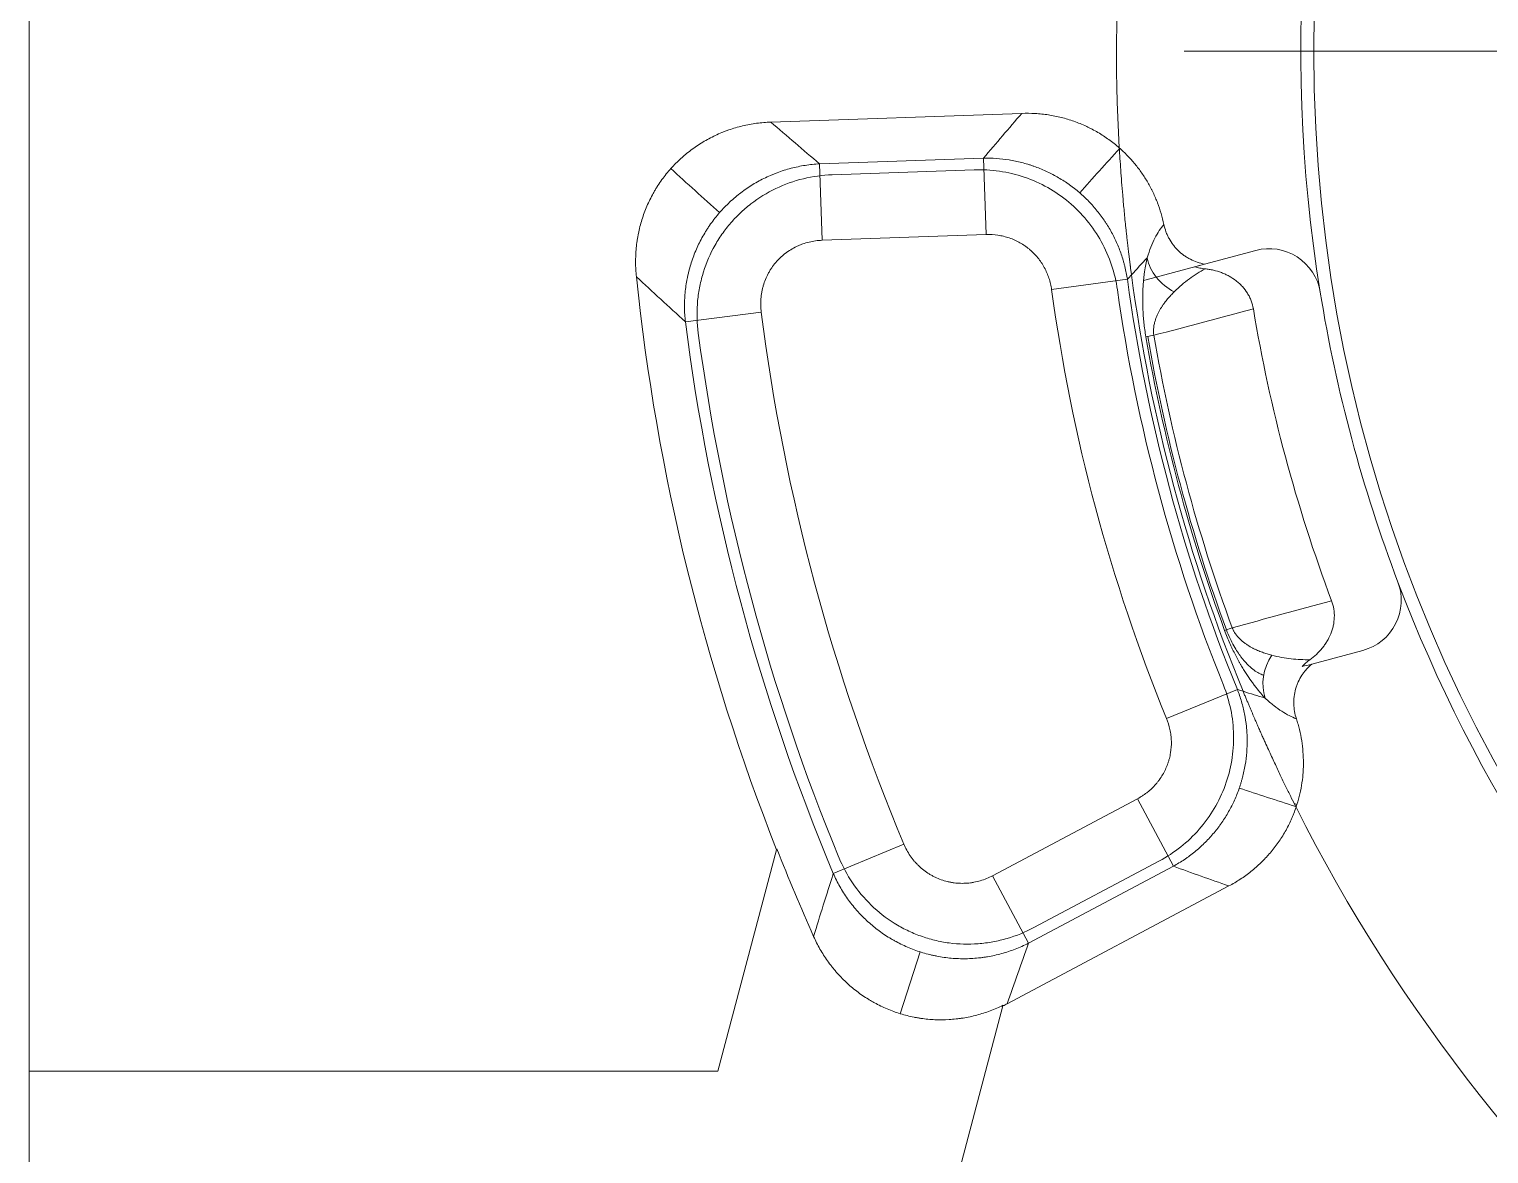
# Model space of a CAD drawing. Header units: millimetres. Extents: x 2234 to 3061, y 2092 to 2676.
# Drawn here: x 2431.7 to 2488.1, y 2272.9 to 2316.4 of the extents above; entities that cross this region are included whole.
import ezdxf

# ---------------------------------------------------------------- set-up
doc = ezdxf.new("R2010")
doc.units = ezdxf.units.MM
doc.linetypes.add('CENTER', pattern=[50.8, 31.75, -6.35, 6.35, -6.35])
for name, color, linetype, true_color in [('1', 7, 'Continuous', 0xffffff), ('20', 7, 'Continuous', 0xffffff), ('21', 7, 'Continuous', 0xffffff)]:
    doc.layers.add(name, color=color, linetype=linetype, true_color=true_color)

msp = doc.modelspace()

# ---------------------------------------------------------------- linework, layer by layer
at = {"layer": '1', "color": 1, "linetype": 'CENTER', "lineweight": 18}
msp.add_line((2476.312, 2315.507), (2601.079, 2315.507), dxfattribs=at)
at = {"layer": '20', "color": 7, "linetype": 'Continuous', "lineweight": 18}
for p, q in [((2431.695, 2365.623), (2431.695, 2276.09)), ((2460.346, 2312.771), (2470.034, 2313.109)), ((2462.224, 2311.157), (2468.559, 2311.378)), ((2462.224, 2311.157), (2462.327, 2308.204)), ((2468.559, 2311.378), (2468.662, 2308.426)), ((2462.708, 2310.736), (2468.193, 2310.928)), ((2468.662, 2308.426), (2462.327, 2308.204)), ((2471.187, 2306.298), (2474.115, 2306.697)), ((2457.04, 2305.056), (2459.971, 2305.431)), ((2475.627, 2289.729), (2478.362, 2290.847)), ((2468.907, 2283.647), (2474.504, 2286.623)), ((2474.504, 2286.623), (2475.891, 2284.015)), ((2458.29, 2276.09), (2460.567, 2284.654)), ((2462.754, 2283.731), (2465.48, 2284.871)), ((2475.891, 2284.015), (2470.294, 2281.039)), ((2475.349, 2284.222), (2470.5, 2281.643)), ((2468.907, 2283.647), (2470.294, 2281.039)), ((2478.034, 2283.253), (2469.475, 2278.702)), ((2465.343, 2278.315), (2466.104, 2280.707)), ((2469.309, 2278.617), (2467.065, 2270.177)), ((2431.695, 2266.09), (2431.695, 2276.09)), ((2431.695, 2276.09), (2458.29, 2276.09))]:
    msp.add_line(p, q, dxfattribs=at)
for radius, start, end in [(65, 166.70874, 183.29126), (84, 185.9523, 201.54932), (65.179, 187.76831, 202.23169), (65, 187.63679, 202.36321), (68.133, 187.76831, 202.23169), (65.616, 188.07736, 201.92297), (79.367, 187.29364, 202.70636), (82.321, 187.29364, 202.70636), (81.884, 187.64444, 202.35842), (65, 206.70874, 299.22418), (83.982, 201.53303, 204.03392)]:
    msp.add_arc((2538.695, 2315.507), radius, start, end, dxfattribs=at)
for points, knots in [([(2460.346, 2312.771), (2460.159, 2312.765), (2459.974, 2312.749), (2459.608, 2312.699), (2459.427, 2312.665), (2459.068, 2312.579), (2458.89, 2312.527), (2458.671, 2312.451), (2458.627, 2312.435), (2458.54, 2312.401), (2458.496, 2312.384), (2458.367, 2312.331), (2458.282, 2312.294), (2458.03, 2312.176), (2457.705, 2312.002), (2457.399, 2311.795), (2457.177, 2311.628), (2457.104, 2311.57), (2456.997, 2311.48), (2456.961, 2311.45), (2456.891, 2311.388), (2456.857, 2311.357), (2456.687, 2311.198), (2456.43, 2310.932), (2456.202, 2310.642), (2456.043, 2310.415), (2455.992, 2310.338), (2455.917, 2310.22), (2455.893, 2310.18), (2455.846, 2310.1), (2455.822, 2310.059), (2455.709, 2309.855), (2455.627, 2309.688), (2455.482, 2309.349), (2455.355, 2309.002), (2455.263, 2308.643), (2455.217, 2308.415), (2455.208, 2308.369), (2455.192, 2308.277), (2455.17, 2308.138), (2455.153, 2308), (2455.126, 2307.723), (2455.109, 2307.354), (2455.129, 2306.982), (2455.148, 2306.796)], [0, 0, 0, 0, 0.0625, 0.0625, 0.125, 0.125, 0.1875, 0.1875, 0.203125, 0.203125, 0.21875, 0.21875, 0.25, 0.25, 0.3125, 0.375, 0.375, 0.40625, 0.40625, 0.421875, 0.421875, 0.4375, 0.4375, 0.5, 0.5625, 0.5625, 0.59375, 0.59375, 0.609375, 0.609375, 0.625, 0.625, 0.6875, 0.6875, 0.75, 0.8125, 0.8125, 0.828125, 0.828125, 0.84375, 0.875, 0.875, 0.9375, 1, 1, 1, 1]), ([(2473.802, 2311.775), (2473.674, 2311.888), (2473.408, 2312.1), (2473.124, 2312.285), (2472.904, 2312.414), (2472.792, 2312.476), (2472.678, 2312.534), (2472.601, 2312.572), (2472.562, 2312.591), (2472.367, 2312.681), (2472.209, 2312.746), (2471.888, 2312.859), (2471.563, 2312.957), (2471.23, 2313.024), (2470.976, 2313.063), (2470.891, 2313.074), (2470.72, 2313.092), (2470.634, 2313.099), (2470.377, 2313.114), (2470.206, 2313.115), (2470.034, 2313.109)], [0, 0, 0, 0, 0.125, 0.25, 0.25, 0.3125, 0.34375, 0.34375, 0.375, 0.375, 0.5, 0.5, 0.625, 0.75, 0.75, 0.8125, 0.8125, 0.875, 0.875, 1, 1, 1, 1]), ([(2474.272, 2306.869), (2474.265, 2306.923), (2474.258, 2306.976), (2474.244, 2307.08), (2474.237, 2307.131), (2474.229, 2307.194), (2474.227, 2307.207), (2474.224, 2307.232), (2474.223, 2307.245), (2474.218, 2307.282), (2474.215, 2307.306), (2474.206, 2307.378), (2474.2, 2307.425), (2474.188, 2307.516), (2474.183, 2307.56), (2474.175, 2307.625), (2474.172, 2307.647), (2474.167, 2307.689), (2474.165, 2307.71), (2474.152, 2307.814), (2474.143, 2307.892), (2474.125, 2308.042), (2474.117, 2308.113), (2474.101, 2308.251), (2474.094, 2308.318), (2474.08, 2308.448), (2474.073, 2308.511), (2474.06, 2308.633), (2474.053, 2308.693), (2474.035, 2308.868), (2474.024, 2308.979), (2474.003, 2309.191), (2473.993, 2309.293), (2473.974, 2309.49), (2473.965, 2309.586), (2473.949, 2309.771), (2473.941, 2309.862), (2473.918, 2310.126), (2473.904, 2310.294), (2473.879, 2310.617), (2473.868, 2310.772), (2473.846, 2311.073), (2473.837, 2311.219), (2473.819, 2311.503), (2473.81, 2311.641), (2473.802, 2311.775)], [0, 0, 0, 0, 0.015625, 0.015625, 0.03125, 0.03125, 0.035156, 0.035156, 0.039063, 0.039063, 0.046875, 0.046875, 0.0625, 0.0625, 0.078125, 0.078125, 0.085938, 0.085938, 0.09375, 0.09375, 0.125, 0.125, 0.15625, 0.15625, 0.1875, 0.1875, 0.21875, 0.21875, 0.25, 0.25, 0.3125, 0.3125, 0.375, 0.375, 0.4375, 0.4375, 0.5, 0.5, 0.625, 0.625, 0.75, 0.75, 0.875, 0.875, 1, 1, 1, 1]), ([(2457.04, 2305.056), (2457.02, 2305.243), (2457.009, 2305.429), (2457.006, 2305.801), (2457.014, 2305.986), (2457.049, 2306.356), (2457.075, 2306.54), (2457.121, 2306.77), (2457.131, 2306.816), (2457.151, 2306.908), (2457.162, 2306.953), (2457.196, 2307.09), (2457.221, 2307.18), (2457.304, 2307.448), (2457.43, 2307.797), (2457.592, 2308.133), (2457.727, 2308.379), (2457.774, 2308.461), (2457.848, 2308.581), (2457.873, 2308.621), (2457.925, 2308.7), (2457.951, 2308.739), (2458.084, 2308.932), (2458.31, 2309.228), (2458.566, 2309.499), (2458.768, 2309.694), (2458.871, 2309.788), (2458.979, 2309.879), (2459.052, 2309.939), (2459.089, 2309.969), (2459.274, 2310.113), (2459.427, 2310.221), (2459.742, 2310.419), (2459.905, 2310.51), (2460.155, 2310.634), (2460.282, 2310.693), (2460.412, 2310.747), (2460.499, 2310.782), (2460.542, 2310.799), (2460.763, 2310.882), (2460.941, 2310.938), (2461.301, 2311.032), (2461.483, 2311.07), (2461.851, 2311.128), (2462.036, 2311.147), (2462.224, 2311.157)], [0, 0, 0, 0, 0.0625, 0.0625, 0.125, 0.125, 0.1875, 0.1875, 0.203125, 0.203125, 0.21875, 0.21875, 0.25, 0.25, 0.3125, 0.375, 0.375, 0.40625, 0.40625, 0.421875, 0.421875, 0.4375, 0.4375, 0.5, 0.5625, 0.5625, 0.59375, 0.609375, 0.609375, 0.625, 0.625, 0.6875, 0.6875, 0.75, 0.75, 0.78125, 0.796875, 0.796875, 0.8125, 0.8125, 0.875, 0.875, 0.9375, 0.9375, 1, 1, 1, 1]), ([(2468.559, 2311.378), (2468.725, 2311.382), (2468.89, 2311.377), (2469.219, 2311.354), (2469.545, 2311.317), (2469.867, 2311.25), (2470.108, 2311.189), (2470.187, 2311.166), (2470.307, 2311.13), (2470.347, 2311.118), (2470.426, 2311.092), (2470.465, 2311.078), (2470.661, 2311.009), (2470.967, 2310.885), (2471.406, 2310.659), (2471.72, 2310.461), (2471.889, 2310.34), (2471.956, 2310.291), (2471.989, 2310.266), (2472.088, 2310.19), (2472.153, 2310.138), (2472.343, 2309.978), (2472.586, 2309.754), (2472.807, 2309.51), (2473.017, 2309.256), (2473.117, 2309.124), (2473.235, 2308.952), (2473.258, 2308.917), (2473.304, 2308.847), (2473.371, 2308.742), (2473.434, 2308.636), (2473.555, 2308.42), (2473.702, 2308.126), (2473.823, 2307.82), (2473.904, 2307.585), (2473.929, 2307.506), (2473.964, 2307.387), (2473.976, 2307.347), (2473.997, 2307.267), (2474.008, 2307.226), (2474.057, 2307.025), (2474.09, 2306.862), (2474.115, 2306.697)], [0, 0, 0, 0, 0.0625, 0.0625, 0.125, 0.1875, 0.1875, 0.21875, 0.21875, 0.234375, 0.234375, 0.25, 0.25, 0.3125, 0.375, 0.4375, 0.453125, 0.453125, 0.46875, 0.46875, 0.5, 0.5, 0.5625, 0.625, 0.625, 0.6875, 0.6875, 0.703125, 0.703125, 0.71875, 0.75, 0.75, 0.8125, 0.875, 0.875, 0.90625, 0.90625, 0.921875, 0.921875, 0.9375, 0.9375, 1, 1, 1, 1]), ([(2457.539, 2304.615), (2457.49, 2304.988), (2457.478, 2305.36), (2457.517, 2305.919), (2457.54, 2306.106), (2457.606, 2306.479), (2457.648, 2306.665), (2457.803, 2307.209), (2457.943, 2307.558), (2458.209, 2308.059), (2458.308, 2308.223), (2458.52, 2308.536), (2458.747, 2308.836), (2459.004, 2309.11), (2459.277, 2309.371), (2459.421, 2309.495), (2459.872, 2309.843), (2460.192, 2310.04), (2460.872, 2310.365), (2461.234, 2310.494), (2461.962, 2310.671), (2462.332, 2310.723), (2462.708, 2310.736)], [0, 0, 0, 0, 0.12398, 0.12398, 0.186643, 0.186643, 0.249305, 0.249305, 0.374631, 0.374631, 0.437294, 0.437294, 0.499957, 0.56262, 0.56262, 0.625283, 0.625283, 0.750609, 0.750609, 0.875934, 0.875934, 1, 1, 1, 1]), ([(2468.193, 2310.928), (2468.522, 2310.939), (2468.847, 2310.92), (2469.495, 2310.826), (2469.819, 2310.748), (2470.448, 2310.534), (2470.749, 2310.4), (2471.323, 2310.078), (2471.599, 2309.887), (2472.107, 2309.462), (2472.338, 2309.228), (2472.758, 2308.719), (2472.947, 2308.441), (2473.266, 2307.862), (2473.398, 2307.561), (2473.607, 2306.937), (2473.683, 2306.614), (2473.73, 2306.288)], [0, 0, 0, 0, 0.123803, 0.123803, 0.249175, 0.249175, 0.374547, 0.374547, 0.499918, 0.499918, 0.62529, 0.62529, 0.750662, 0.750662, 0.876034, 0.876034, 1, 1, 1, 1]), ([(2462.327, 2308.204), (2462.241, 2308.201), (2462.07, 2308.187), (2461.902, 2308.155), (2461.737, 2308.115), (2461.655, 2308.09), (2461.533, 2308.047), (2461.493, 2308.032), (2461.413, 2307.999), (2461.374, 2307.981), (2461.259, 2307.926), (2461.109, 2307.845), (2460.969, 2307.748), (2460.866, 2307.67), (2460.833, 2307.643), (2460.768, 2307.587), (2460.736, 2307.558), (2460.643, 2307.47), (2460.526, 2307.346), (2460.41, 2307.194), (2460.351, 2307.104), (2460.327, 2307.068), (2460.316, 2307.05), (2460.283, 2306.994), (2460.261, 2306.957), (2460.201, 2306.844), (2460.128, 2306.69), (2460.072, 2306.529), (2460.037, 2306.406), (2460.026, 2306.365), (2460.006, 2306.281), (2459.997, 2306.239), (2459.974, 2306.112), (2459.964, 2306.027), (2459.951, 2305.858), (2459.947, 2305.687), (2459.96, 2305.517), (2459.971, 2305.431)], [0, 0, 0, 0, 0.0625, 0.125, 0.125, 0.1875, 0.1875, 0.21875, 0.21875, 0.25, 0.25, 0.3125, 0.375, 0.375, 0.40625, 0.40625, 0.4375, 0.4375, 0.5, 0.5625, 0.578125, 0.578125, 0.59375, 0.59375, 0.625, 0.625, 0.6875, 0.75, 0.75, 0.78125, 0.78125, 0.8125, 0.8125, 0.875, 0.875, 0.9375, 1, 1, 1, 1]), ([(2471.187, 2306.298), (2471.177, 2306.373), (2471.163, 2306.448), (2471.138, 2306.559), (2471.128, 2306.596), (2471.108, 2306.669), (2471.097, 2306.705), (2471.038, 2306.885), (2470.978, 2307.023), (2470.888, 2307.188), (2470.869, 2307.221), (2470.83, 2307.285), (2470.809, 2307.317), (2470.746, 2307.412), (2470.7, 2307.473), (2470.558, 2307.647), (2470.452, 2307.754), (2470.308, 2307.876), (2470.278, 2307.9), (2470.233, 2307.934), (2470.218, 2307.946), (2470.187, 2307.968), (2470.171, 2307.979), (2470.094, 2308.033), (2470.03, 2308.073), (2469.834, 2308.184), (2469.696, 2308.245), (2469.517, 2308.307), (2469.481, 2308.318), (2469.408, 2308.339), (2469.371, 2308.349), (2469.261, 2308.375), (2469.187, 2308.39), (2468.964, 2308.422), (2468.814, 2308.431), (2468.662, 2308.426)], [0, 0, 0, 0, 0.0625, 0.0625, 0.09375, 0.09375, 0.125, 0.125, 0.25, 0.25, 0.28125, 0.28125, 0.3125, 0.3125, 0.375, 0.375, 0.5, 0.5, 0.53125, 0.53125, 0.546875, 0.546875, 0.5625, 0.5625, 0.625, 0.625, 0.75, 0.75, 0.78125, 0.78125, 0.8125, 0.8125, 0.875, 0.875, 1, 1, 1, 1]), ([(2477.824, 2291.009), (2477.947, 2290.703), (2478.04, 2290.39), (2478.172, 2289.749), (2478.209, 2289.418), (2478.222, 2288.754), (2478.198, 2288.425), (2478.091, 2287.775), (2478.006, 2287.451), (2477.779, 2286.829), (2477.638, 2286.531), (2477.303, 2285.963), (2477.105, 2285.691), (2476.67, 2285.194), (2476.432, 2284.967), (2475.916, 2284.559), (2475.639, 2284.377), (2475.349, 2284.222)], [0, 0, 0, 0, 0.123923, 0.123923, 0.2493, 0.2493, 0.374676, 0.374676, 0.500053, 0.500053, 0.62543, 0.62543, 0.750806, 0.750806, 0.876183, 0.876183, 1, 1, 1, 1]), ([(2478.362, 2290.847), (2478.422, 2290.692), (2478.476, 2290.535), (2478.568, 2290.219), (2478.645, 2289.9), (2478.694, 2289.574), (2478.72, 2289.328), (2478.726, 2289.245), (2478.734, 2289.121), (2478.736, 2289.079), (2478.739, 2288.996), (2478.74, 2288.954), (2478.742, 2288.747), (2478.732, 2288.417), (2478.672, 2287.927), (2478.603, 2287.604), (2478.55, 2287.403), (2478.539, 2287.363), (2478.516, 2287.283), (2478.504, 2287.243), (2478.467, 2287.124), (2478.441, 2287.045), (2478.356, 2286.811), (2478.23, 2286.507), (2478.078, 2286.215), (2477.912, 2285.929), (2477.823, 2285.79), (2477.702, 2285.62), (2477.678, 2285.586), (2477.628, 2285.519), (2477.553, 2285.42), (2477.474, 2285.324), (2477.313, 2285.136), (2477.089, 2284.896), (2476.843, 2284.676), (2476.651, 2284.519), (2476.586, 2284.469), (2476.486, 2284.394), (2476.452, 2284.37), (2476.385, 2284.322), (2476.35, 2284.298), (2476.178, 2284.182), (2476.037, 2284.095), (2475.891, 2284.015)], [0, 0, 0, 0, 0.0625, 0.0625, 0.125, 0.1875, 0.1875, 0.21875, 0.21875, 0.234375, 0.234375, 0.25, 0.25, 0.3125, 0.375, 0.4375, 0.4375, 0.453125, 0.453125, 0.46875, 0.46875, 0.5, 0.5, 0.5625, 0.625, 0.625, 0.6875, 0.6875, 0.703125, 0.703125, 0.71875, 0.75, 0.75, 0.8125, 0.875, 0.875, 0.90625, 0.90625, 0.921875, 0.921875, 0.9375, 0.9375, 1, 1, 1, 1]), ([(2480.631, 2286.293), (2480.57, 2286.413), (2480.508, 2286.537), (2480.382, 2286.792), (2480.317, 2286.923), (2480.218, 2287.127), (2480.184, 2287.197), (2480.116, 2287.338), (2480.082, 2287.41), (2479.977, 2287.63), (2479.904, 2287.783), (2479.791, 2288.024), (2479.753, 2288.107), (2479.674, 2288.277), (2479.634, 2288.365), (2479.551, 2288.546), (2479.508, 2288.639), (2479.442, 2288.786), (2479.419, 2288.836), (2479.374, 2288.938), (2479.35, 2288.99), (2479.303, 2289.096), (2479.279, 2289.151), (2479.229, 2289.263), (2479.203, 2289.321), (2479.151, 2289.44), (2479.124, 2289.502), (2479.082, 2289.598), (2479.068, 2289.631), (2479.039, 2289.697), (2479.025, 2289.731), (2478.98, 2289.835), (2478.949, 2289.907), (2478.9, 2290.021), (2478.883, 2290.06), (2478.85, 2290.14), (2478.832, 2290.181), (2478.797, 2290.264), (2478.779, 2290.307), (2478.751, 2290.373), (2478.742, 2290.396), (2478.723, 2290.441), (2478.713, 2290.465), (2478.684, 2290.535), (2478.664, 2290.582), (2478.624, 2290.678), (2478.604, 2290.727), (2478.584, 2290.776)], [0, 0, 0, 0, 0.125, 0.125, 0.25, 0.25, 0.3125, 0.3125, 0.375, 0.375, 0.5, 0.5, 0.5625, 0.5625, 0.625, 0.625, 0.6875, 0.6875, 0.71875, 0.71875, 0.75, 0.75, 0.78125, 0.78125, 0.8125, 0.8125, 0.84375, 0.84375, 0.859375, 0.859375, 0.875, 0.875, 0.90625, 0.90625, 0.921875, 0.921875, 0.9375, 0.9375, 0.953125, 0.953125, 0.960938, 0.960938, 0.96875, 0.96875, 0.984375, 0.984375, 1, 1, 1, 1]), ([(2474.504, 2286.623), (2474.571, 2286.659), (2474.636, 2286.698), (2474.732, 2286.76), (2474.763, 2286.782), (2474.825, 2286.826), (2474.855, 2286.849), (2475.003, 2286.967), (2475.112, 2287.07), (2475.235, 2287.212), (2475.26, 2287.241), (2475.307, 2287.3), (2475.33, 2287.331), (2475.396, 2287.423), (2475.438, 2287.487), (2475.552, 2287.681), (2475.616, 2287.817), (2475.68, 2287.995), (2475.692, 2288.03), (2475.709, 2288.085), (2475.715, 2288.103), (2475.725, 2288.14), (2475.73, 2288.158), (2475.754, 2288.25), (2475.769, 2288.323), (2475.805, 2288.546), (2475.816, 2288.696), (2475.811, 2288.885), (2475.809, 2288.923), (2475.804, 2288.999), (2475.8, 2289.037), (2475.787, 2289.149), (2475.775, 2289.223), (2475.729, 2289.444), (2475.685, 2289.588), (2475.627, 2289.729)], [0, 0, 0, 0, 0.0625, 0.0625, 0.09375, 0.09375, 0.125, 0.125, 0.25, 0.25, 0.28125, 0.28125, 0.3125, 0.3125, 0.375, 0.375, 0.5, 0.5, 0.53125, 0.53125, 0.546875, 0.546875, 0.5625, 0.5625, 0.625, 0.625, 0.75, 0.75, 0.78125, 0.78125, 0.8125, 0.8125, 0.875, 0.875, 1, 1, 1, 1]), ([(2478.034, 2283.253), (2478.186, 2283.334), (2478.48, 2283.508), (2478.892, 2283.807), (2479.148, 2284.032), (2479.332, 2284.21), (2479.393, 2284.271), (2479.481, 2284.365), (2479.51, 2284.396), (2479.568, 2284.46), (2479.596, 2284.493), (2479.735, 2284.655), (2479.944, 2284.924), (2480.126, 2285.211), (2480.294, 2285.506), (2480.372, 2285.658), (2480.46, 2285.853), (2480.477, 2285.893), (2480.511, 2285.972), (2480.559, 2286.092), (2480.603, 2286.212), (2480.631, 2286.293)], [0, 0, 0, 0, 0.125, 0.25, 0.375, 0.375, 0.4375, 0.4375, 0.46875, 0.46875, 0.5, 0.5, 0.625, 0.75, 0.75, 0.875, 0.875, 0.90625, 0.90625, 0.9375, 1, 1, 1, 1]), ([(2465.48, 2284.871), (2465.513, 2284.791), (2465.587, 2284.637), (2465.676, 2284.491), (2465.772, 2284.351), (2465.824, 2284.282), (2465.908, 2284.184), (2465.936, 2284.152), (2465.995, 2284.089), (2466.025, 2284.059), (2466.117, 2283.97), (2466.246, 2283.859), (2466.386, 2283.762), (2466.496, 2283.694), (2466.533, 2283.672), (2466.609, 2283.631), (2466.647, 2283.611), (2466.762, 2283.556), (2466.919, 2283.49), (2467.103, 2283.435), (2467.208, 2283.412), (2467.25, 2283.403), (2467.271, 2283.398), (2467.334, 2283.387), (2467.377, 2283.38), (2467.504, 2283.363), (2467.674, 2283.35), (2467.844, 2283.354), (2467.972, 2283.364), (2468.014, 2283.369), (2468.099, 2283.38), (2468.142, 2283.387), (2468.269, 2283.41), (2468.352, 2283.43), (2468.515, 2283.478), (2468.676, 2283.534), (2468.831, 2283.607), (2468.907, 2283.647)], [0, 0, 0, 0, 0.0625, 0.125, 0.125, 0.1875, 0.1875, 0.21875, 0.21875, 0.25, 0.25, 0.3125, 0.375, 0.375, 0.40625, 0.40625, 0.4375, 0.4375, 0.5, 0.5625, 0.578125, 0.578125, 0.59375, 0.59375, 0.625, 0.625, 0.6875, 0.75, 0.75, 0.78125, 0.78125, 0.8125, 0.8125, 0.875, 0.875, 0.9375, 1, 1, 1, 1]), ([(2470.5, 2281.643), (2470.168, 2281.468), (2469.824, 2281.328), (2469.287, 2281.171), (2469.104, 2281.128), (2468.731, 2281.059), (2468.542, 2281.034), (2467.978, 2280.991), (2467.602, 2281.001), (2467.04, 2281.076), (2466.852, 2281.111), (2466.485, 2281.201), (2466.124, 2281.31), (2465.778, 2281.456), (2465.439, 2281.621), (2465.272, 2281.713), (2464.789, 2282.015), (2464.493, 2282.247), (2463.952, 2282.77), (2463.705, 2283.065), (2463.287, 2283.685), (2463.111, 2284.012), (2462.967, 2284.359)], [0, 0, 0, 0, 0.123751, 0.123751, 0.186468, 0.186468, 0.249186, 0.249186, 0.374621, 0.374621, 0.437339, 0.437339, 0.500056, 0.562774, 0.562774, 0.625491, 0.625491, 0.750926, 0.750926, 0.876361, 0.876361, 1, 1, 1, 1]), ([(2470.294, 2281.039), (2470.127, 2280.954), (2469.956, 2280.878), (2469.61, 2280.744), (2469.434, 2280.686), (2469.075, 2280.587), (2468.893, 2280.547), (2468.662, 2280.508), (2468.616, 2280.501), (2468.523, 2280.488), (2468.476, 2280.482), (2468.336, 2280.466), (2468.243, 2280.458), (2467.964, 2280.44), (2467.592, 2280.435), (2467.221, 2280.467), (2466.943, 2280.506), (2466.85, 2280.522), (2466.711, 2280.548), (2466.665, 2280.558), (2466.573, 2280.578), (2466.527, 2280.589), (2466.3, 2280.645), (2465.942, 2280.752), (2465.598, 2280.895), (2465.345, 2281.015), (2465.22, 2281.079), (2465.097, 2281.147), (2465.015, 2281.194), (2464.974, 2281.218), (2464.773, 2281.34), (2464.619, 2281.445), (2464.322, 2281.67), (2464.18, 2281.79), (2463.975, 2281.98), (2463.875, 2282.078), (2463.778, 2282.18), (2463.715, 2282.249), (2463.683, 2282.284), (2463.528, 2282.461), (2463.412, 2282.608), (2463.197, 2282.912), (2463.097, 2283.068), (2462.914, 2283.392), (2462.83, 2283.559), (2462.754, 2283.731)], [0, 0, 0, 0, 0.0625, 0.0625, 0.125, 0.125, 0.1875, 0.1875, 0.203125, 0.203125, 0.21875, 0.21875, 0.25, 0.25, 0.3125, 0.375, 0.375, 0.40625, 0.40625, 0.421875, 0.421875, 0.4375, 0.4375, 0.5, 0.5625, 0.5625, 0.59375, 0.609375, 0.609375, 0.625, 0.625, 0.6875, 0.6875, 0.75, 0.75, 0.78125, 0.796875, 0.796875, 0.8125, 0.8125, 0.875, 0.875, 0.9375, 0.9375, 1, 1, 1, 1]), ([(2469.315, 2278.641), (2469.152, 2278.561), (2468.819, 2278.418), (2468.475, 2278.308), (2468.125, 2278.216), (2467.947, 2278.178), (2467.721, 2278.142), (2467.676, 2278.135), (2467.586, 2278.123), (2467.45, 2278.106), (2467.315, 2278.095), (2467.044, 2278.079), (2466.863, 2278.078), (2466.502, 2278.093), (2466.322, 2278.11), (2466.097, 2278.143), (2466.052, 2278.15), (2465.962, 2278.165), (2465.917, 2278.173), (2465.783, 2278.2), (2465.694, 2278.22), (2465.429, 2278.287), (2465.084, 2278.393), (2464.751, 2278.533), (2464.506, 2278.651), (2464.425, 2278.693), (2464.305, 2278.759), (2464.265, 2278.781), (2464.186, 2278.827), (2464.147, 2278.851), (2463.953, 2278.971), (2463.804, 2279.074), (2463.517, 2279.294), (2463.241, 2279.528), (2462.99, 2279.789), (2462.84, 2279.962), (2462.81, 2279.997), (2462.752, 2280.067), (2462.666, 2280.174), (2462.585, 2280.283), (2462.427, 2280.505), (2462.233, 2280.811), (2462.068, 2281.136), (2461.994, 2281.303)], [0, 0, 0, 0, 0.0625, 0.125, 0.125, 0.1875, 0.1875, 0.203125, 0.203125, 0.21875, 0.25, 0.25, 0.3125, 0.3125, 0.375, 0.375, 0.390625, 0.390625, 0.40625, 0.40625, 0.4375, 0.4375, 0.5, 0.5625, 0.5625, 0.59375, 0.59375, 0.609375, 0.609375, 0.625, 0.625, 0.6875, 0.6875, 0.75, 0.8125, 0.8125, 0.828125, 0.828125, 0.84375, 0.875, 0.875, 0.9375, 1, 1, 1, 1])]:
    msp.add_open_spline(points, degree=3, knots=knots, dxfattribs=at)
for points in [[(2460.346, 2312.771), (2460.965, 2312.233), (2461.591, 2311.695), (2462.224, 2311.157)], [(2468.559, 2311.378), (2469.045, 2311.955), (2469.537, 2312.532), (2470.034, 2313.109)], [(2472.272, 2310.037), (2472.776, 2310.605), (2473.287, 2311.173), (2473.804, 2311.74)], [(2458.362, 2309.274), (2457.728, 2309.841), (2457.101, 2310.408), (2456.48, 2310.975)], [(2457.04, 2305.056), (2456.402, 2305.637), (2455.771, 2306.217), (2455.148, 2306.796)], [(2474.272, 2306.869), (2474.219, 2306.812), (2474.167, 2306.754), (2474.115, 2306.697)], [(2478.584, 2290.776), (2478.51, 2290.8), (2478.436, 2290.823), (2478.362, 2290.847)], [(2478.436, 2287.032), (2479.157, 2286.793), (2479.883, 2286.557), (2480.615, 2286.324)], [(2460.574, 2284.683), (2460.572, 2284.673), (2460.569, 2284.663), (2460.567, 2284.654)], [(2478.034, 2283.253), (2477.315, 2283.504), (2476.6, 2283.758), (2475.891, 2284.015)], [(2461.994, 2281.303), (2462.241, 2282.108), (2462.495, 2282.917), (2462.754, 2283.731)], [(2470.294, 2281.039), (2470.015, 2280.257), (2469.742, 2279.478), (2469.475, 2278.702)], [(2469.309, 2278.617), (2469.365, 2278.645), (2469.42, 2278.673), (2469.475, 2278.702)], [(2469.315, 2278.641), (2469.313, 2278.633), (2469.311, 2278.625), (2469.309, 2278.617)]]:
    msp.add_open_spline(points, degree=3, dxfattribs=at)
at = {"layer": '21', "color": 7, "linetype": 'Continuous', "lineweight": 18}
for p, q in [((2479.071, 2307.813), (2477.098, 2307.284)), ((2477.098, 2307.284), (2475.227, 2306.783)), ((2474.739, 2306.652), (2475.227, 2306.783)), ((2474.828, 2304.479), (2475.135, 2304.532)), ((2477.87, 2293.124), (2478.163, 2293.232)), ((2481.239, 2291.83), (2483.212, 2292.358)), ((2480.667, 2286.403), (2480.558, 2286.437))]:
    msp.add_line(p, q, dxfattribs=at)
msp.add_circle((2538.695, 2315.507), 57.383, dxfattribs=at)
msp.add_circle((2538.695, 2315.507), 57.383, dxfattribs=at)
for centre, radius, start, end in [((2538.695, 2315.507), 57.886, 160.75015, 189.24985), ((2538.695, 2315.507), 65, 166.70874, 183.29126), ((2479.588, 2305.881), 2, 9.2499, 105), ((2538.695, 2315.507), 65, 187.63679, 202.36321), ((2538.695, 2315.507), 57.886, 189.24985, 200.75015), ((2538.695, 2315.507), 60.54, 189.46426, 200.53574), ((2538.695, 2315.507), 64.813, 189.79667, 200.20333), ((2538.695, 2315.507), 64.739, 189.79667, 200.20333), ((2538.695, 2315.507), 64.501, 189.79667, 200.20333), ((2482.694, 2294.29), 2, 285, 20.7501), ((2538.695, 2315.507), 57.886, 200.75015, 298.68839), ((2538.695, 2315.507), 65, 206.70874, 299.22418)]:
    msp.add_arc(centre, radius, start, end, dxfattribs=at)
for centre, major_axis, start_param, end_param in [((2476.832, 2307.772), (-1.945, 0.465), 0.39736, 1.307664), ((2481.252, 2291.274), (-1.452, -1.375), 4.975521, 5.885825)]:
    msp.add_ellipse(centre, major_axis=major_axis, ratio=0.893672, start_param=start_param, end_param=end_param, dxfattribs=at)
for points, knots in [([(2474.272, 2306.869), (2474.265, 2306.923), (2474.258, 2306.976), (2474.244, 2307.08), (2474.237, 2307.131), (2474.229, 2307.194), (2474.227, 2307.207), (2474.224, 2307.232), (2474.223, 2307.245), (2474.218, 2307.282), (2474.215, 2307.306), (2474.206, 2307.378), (2474.2, 2307.425), (2474.188, 2307.516), (2474.183, 2307.56), (2474.175, 2307.625), (2474.172, 2307.647), (2474.167, 2307.689), (2474.165, 2307.71), (2474.152, 2307.814), (2474.143, 2307.892), (2474.125, 2308.042), (2474.117, 2308.113), (2474.101, 2308.251), (2474.094, 2308.318), (2474.08, 2308.448), (2474.073, 2308.511), (2474.06, 2308.633), (2474.053, 2308.693), (2474.035, 2308.868), (2474.024, 2308.979), (2474.003, 2309.191), (2473.993, 2309.293), (2473.974, 2309.49), (2473.965, 2309.586), (2473.949, 2309.771), (2473.941, 2309.862), (2473.918, 2310.126), (2473.904, 2310.294), (2473.879, 2310.617), (2473.868, 2310.772), (2473.846, 2311.073), (2473.837, 2311.219), (2473.819, 2311.503), (2473.81, 2311.641), (2473.802, 2311.775)], [0, 0, 0, 0, 0.015625, 0.015625, 0.03125, 0.03125, 0.035156, 0.035156, 0.039063, 0.039063, 0.046875, 0.046875, 0.0625, 0.0625, 0.078125, 0.078125, 0.085938, 0.085938, 0.09375, 0.09375, 0.125, 0.125, 0.15625, 0.15625, 0.1875, 0.1875, 0.21875, 0.21875, 0.25, 0.25, 0.3125, 0.3125, 0.375, 0.375, 0.4375, 0.4375, 0.5, 0.5, 0.625, 0.625, 0.75, 0.75, 0.875, 0.875, 1, 1, 1, 1]), ([(2475.523, 2308.816), (2475.493, 2308.958), (2475.423, 2309.238), (2475.331, 2309.512), (2475.227, 2309.783), (2475.17, 2309.917), (2475.091, 2310.082), (2475.075, 2310.115), (2475.042, 2310.181), (2474.992, 2310.278), (2474.939, 2310.373), (2474.83, 2310.561), (2474.675, 2310.806), (2474.414, 2311.151), (2474.221, 2311.368), (2474.069, 2311.526), (2474.017, 2311.578), (2473.911, 2311.678), (2473.857, 2311.728), (2473.802, 2311.775)], [0, 0, 0, 0, 0.125, 0.25, 0.25, 0.375, 0.375, 0.40625, 0.40625, 0.4375, 0.5, 0.5, 0.625, 0.75, 0.875, 0.875, 0.9375, 0.9375, 1, 1, 1, 1]), ([(2474.877, 2307.528), (2474.925, 2307.679), (2474.973, 2307.816), (2475.073, 2308.067), (2475.124, 2308.182), (2475.231, 2308.392), (2475.287, 2308.488), (2475.402, 2308.664), (2475.461, 2308.744), (2475.523, 2308.816)], [0, 0, 0, 0, 0.25, 0.25, 0.5, 0.5, 0.75, 0.75, 1, 1, 1, 1]), ([(2477.098, 2307.284), (2477.002, 2307.302), (2476.813, 2307.35), (2476.635, 2307.424), (2476.505, 2307.491), (2476.462, 2307.515), (2476.378, 2307.566), (2476.338, 2307.592), (2476.22, 2307.677), (2476.146, 2307.739), (2476.041, 2307.84), (2476.008, 2307.876), (2475.959, 2307.931), (2475.943, 2307.949), (2475.912, 2307.987), (2475.897, 2308.006), (2475.824, 2308.103), (2475.771, 2308.184), (2475.701, 2308.311), (2475.68, 2308.355), (2475.639, 2308.443), (2475.621, 2308.489), (2475.57, 2308.626), (2475.543, 2308.72), (2475.523, 2308.816)], [0, 0, 0, 0, 0.125, 0.25, 0.25, 0.3125, 0.3125, 0.375, 0.375, 0.5, 0.5, 0.5625, 0.5625, 0.59375, 0.59375, 0.625, 0.625, 0.75, 0.75, 0.8125, 0.8125, 0.875, 0.875, 1, 1, 1, 1]), ([(2474.828, 2304.479), (2474.812, 2304.57), (2474.798, 2304.66), (2474.773, 2304.837), (2474.763, 2304.925), (2474.749, 2305.055), (2474.744, 2305.098), (2474.737, 2305.183), (2474.733, 2305.225), (2474.724, 2305.348), (2474.719, 2305.428), (2474.711, 2305.583), (2474.708, 2305.659), (2474.706, 2305.751), (2474.706, 2305.769), (2474.706, 2305.805), (2474.705, 2305.859), (2474.705, 2305.912), (2474.705, 2306.015), (2474.706, 2306.081), (2474.71, 2306.21), (2474.713, 2306.273), (2474.722, 2306.455), (2474.731, 2306.57), (2474.744, 2306.707), (2474.747, 2306.734), (2474.753, 2306.788), (2474.756, 2306.814), (2474.765, 2306.892), (2474.772, 2306.942), (2474.793, 2307.09), (2474.808, 2307.183), (2474.841, 2307.361), (2474.859, 2307.446), (2474.877, 2307.528)], [0, 0, 0, 0, 0.0625, 0.0625, 0.125, 0.125, 0.15625, 0.15625, 0.1875, 0.1875, 0.25, 0.25, 0.3125, 0.3125, 0.328125, 0.328125, 0.34375, 0.375, 0.375, 0.4375, 0.4375, 0.5, 0.5, 0.625, 0.625, 0.65625, 0.65625, 0.6875, 0.6875, 0.75, 0.75, 0.875, 0.875, 1, 1, 1, 1]), ([(2477.114, 2307.1), (2477.011, 2307.044), (2476.91, 2306.983), (2476.708, 2306.854), (2476.608, 2306.786), (2476.41, 2306.64), (2476.312, 2306.563), (2476.117, 2306.397), (2476.021, 2306.309), (2475.925, 2306.214)], [0, 0, 0, 0, 0.25, 0.25, 0.5, 0.5, 0.75, 0.75, 1, 1, 1, 1]), ([(2477.114, 2307.1), (2477.168, 2307.095), (2477.222, 2307.088), (2477.33, 2307.07), (2477.383, 2307.06), (2477.542, 2307.023), (2477.646, 2306.992), (2477.798, 2306.935), (2477.848, 2306.914), (2477.923, 2306.88), (2477.947, 2306.868), (2477.996, 2306.843), (2478.02, 2306.831), (2478.139, 2306.765), (2478.23, 2306.706), (2478.337, 2306.622), (2478.358, 2306.605), (2478.399, 2306.57), (2478.42, 2306.552), (2478.48, 2306.496), (2478.519, 2306.457), (2478.628, 2306.337), (2478.693, 2306.251), (2478.765, 2306.135), (2478.779, 2306.112), (2478.806, 2306.064), (2478.818, 2306.04), (2478.854, 2305.966), (2478.876, 2305.917), (2478.933, 2305.765), (2478.962, 2305.661), (2478.98, 2305.553)], [0, 0, 0, 0, 0.0625, 0.0625, 0.125, 0.125, 0.25, 0.25, 0.3125, 0.3125, 0.34375, 0.34375, 0.375, 0.375, 0.5, 0.5, 0.53125, 0.53125, 0.5625, 0.5625, 0.625, 0.625, 0.75, 0.75, 0.78125, 0.78125, 0.8125, 0.8125, 0.875, 0.875, 1, 1, 1, 1]), ([(2475.925, 2306.214), (2475.881, 2306.172), (2475.838, 2306.127), (2475.753, 2306.035), (2475.711, 2305.988), (2475.627, 2305.888), (2475.586, 2305.836), (2475.525, 2305.754), (2475.505, 2305.726), (2475.466, 2305.668), (2475.446, 2305.639), (2475.389, 2305.548), (2475.351, 2305.484), (2475.298, 2305.38), (2475.281, 2305.344), (2475.256, 2305.287), (2475.248, 2305.268), (2475.232, 2305.228), (2475.224, 2305.208), (2475.201, 2305.146), (2475.187, 2305.102), (2475.168, 2305.033), (2475.162, 2305.009), (2475.151, 2304.959), (2475.146, 2304.934), (2475.139, 2304.894), (2475.137, 2304.88), (2475.133, 2304.852), (2475.132, 2304.838), (2475.127, 2304.794), (2475.125, 2304.764), (2475.123, 2304.716), (2475.123, 2304.7), (2475.124, 2304.667), (2475.124, 2304.651), (2475.127, 2304.601), (2475.13, 2304.567), (2475.135, 2304.532)], [0, 0, 0, 0, 0.125, 0.125, 0.25, 0.25, 0.375, 0.375, 0.4375, 0.4375, 0.5, 0.5, 0.625, 0.625, 0.6875, 0.6875, 0.71875, 0.71875, 0.75, 0.75, 0.8125, 0.8125, 0.84375, 0.84375, 0.875, 0.875, 0.890625, 0.890625, 0.90625, 0.90625, 0.9375, 0.9375, 0.953125, 0.953125, 0.96875, 0.96875, 1, 1, 1, 1]), ([(2482.003, 2294.27), (2482.041, 2294.167), (2482.069, 2294.061), (2482.104, 2293.844), (2482.111, 2293.736), (2482.104, 2293.52), (2482.09, 2293.413), (2482.061, 2293.279), (2482.054, 2293.252), (2482.04, 2293.199), (2482.032, 2293.173), (2482.008, 2293.095), (2481.99, 2293.044), (2481.928, 2292.894), (2481.879, 2292.797), (2481.808, 2292.68), (2481.793, 2292.656), (2481.763, 2292.611), (2481.748, 2292.588), (2481.701, 2292.522), (2481.668, 2292.479), (2481.565, 2292.355), (2481.491, 2292.276), (2481.334, 2292.13), (2481.25, 2292.061), (2481.161, 2291.997)], [0, 0, 0, 0, 0.125, 0.125, 0.25, 0.25, 0.375, 0.375, 0.40625, 0.40625, 0.4375, 0.4375, 0.5, 0.5, 0.625, 0.625, 0.65625, 0.65625, 0.6875, 0.6875, 0.75, 0.75, 0.875, 0.875, 1, 1, 1, 1]), ([(2479.437, 2290.509), (2479.381, 2290.57), (2479.323, 2290.635), (2479.205, 2290.773), (2479.145, 2290.846), (2479.054, 2290.963), (2479.007, 2291.024), (2478.96, 2291.087), (2478.928, 2291.131), (2478.912, 2291.153), (2478.832, 2291.265), (2478.767, 2291.36), (2478.668, 2291.513), (2478.634, 2291.566), (2478.566, 2291.676), (2478.532, 2291.733), (2478.48, 2291.822), (2478.454, 2291.868), (2478.428, 2291.915), (2478.41, 2291.946), (2478.401, 2291.962), (2478.357, 2292.043), (2478.321, 2292.11), (2478.25, 2292.248), (2478.215, 2292.319), (2478.161, 2292.431), (2478.143, 2292.469), (2478.108, 2292.546), (2478.09, 2292.586), (2478.037, 2292.706), (2478.002, 2292.787), (2477.935, 2292.953), (2477.902, 2293.037), (2477.87, 2293.124)], [0, 0, 0, 0, 0.125, 0.125, 0.25, 0.25, 0.3125, 0.34375, 0.34375, 0.375, 0.375, 0.5, 0.5, 0.5625, 0.5625, 0.625, 0.625, 0.65625, 0.671875, 0.671875, 0.6875, 0.6875, 0.75, 0.75, 0.8125, 0.8125, 0.84375, 0.84375, 0.875, 0.875, 0.9375, 0.9375, 1, 1, 1, 1]), ([(2477.94, 2293.15), (2477.983, 2293.033), (2478.031, 2292.921), (2478.129, 2292.713), (2478.179, 2292.617), (2478.325, 2292.358), (2478.416, 2292.225), (2478.586, 2291.998), (2478.665, 2291.906), (2478.816, 2291.75), (2478.888, 2291.684), (2479.091, 2291.521), (2479.213, 2291.454), (2479.342, 2291.41), (2479.361, 2291.404), (2479.38, 2291.4)], [0, 0, 0, 0, 0.074816, 0.074816, 0.153849, 0.153849, 0.311915, 0.311915, 0.469981, 0.469981, 0.628047, 0.628047, 0.944178, 0.944178, 1, 1, 1, 1]), ([(2479.688, 2292.17), (2479.629, 2292.185), (2479.569, 2292.202), (2479.45, 2292.239), (2479.389, 2292.259), (2479.267, 2292.304), (2479.206, 2292.328), (2479.112, 2292.369), (2479.081, 2292.383), (2479.018, 2292.413), (2478.986, 2292.429), (2478.89, 2292.479), (2478.826, 2292.516), (2478.728, 2292.579), (2478.695, 2292.602), (2478.645, 2292.638), (2478.629, 2292.651), (2478.595, 2292.677), (2478.578, 2292.691), (2478.527, 2292.734), (2478.493, 2292.764), (2478.442, 2292.815), (2478.425, 2292.833), (2478.391, 2292.87), (2478.373, 2292.889), (2478.348, 2292.921), (2478.339, 2292.932), (2478.322, 2292.954), (2478.313, 2292.965), (2478.287, 2293.001), (2478.27, 2293.026), (2478.245, 2293.066), (2478.237, 2293.08), (2478.221, 2293.108), (2478.213, 2293.123), (2478.19, 2293.168), (2478.176, 2293.199), (2478.163, 2293.232)], [0, 0, 0, 0, 0.125, 0.125, 0.25, 0.25, 0.375, 0.375, 0.4375, 0.4375, 0.5, 0.5, 0.625, 0.625, 0.6875, 0.6875, 0.71875, 0.71875, 0.75, 0.75, 0.8125, 0.8125, 0.84375, 0.84375, 0.875, 0.875, 0.890625, 0.890625, 0.90625, 0.90625, 0.9375, 0.9375, 0.953125, 0.953125, 0.96875, 0.96875, 1, 1, 1, 1]), ([(2479.688, 2292.17), (2479.818, 2292.136), (2479.946, 2292.108), (2480.198, 2292.062), (2480.321, 2292.044), (2480.565, 2292.016), (2480.686, 2292.007), (2480.925, 2291.996), (2481.044, 2291.995), (2481.161, 2291.997)], [0, 0, 0, 0, 0.25, 0.25, 0.5, 0.5, 0.75, 0.75, 1, 1, 1, 1]), ([(2480.641, 2289.716), (2480.61, 2289.809), (2480.563, 2289.997), (2480.544, 2290.19), (2480.541, 2290.312), (2480.541, 2290.336), (2480.542, 2290.385), (2480.543, 2290.409), (2480.546, 2290.483), (2480.551, 2290.531), (2480.569, 2290.675), (2480.588, 2290.77), (2480.627, 2290.91), (2480.642, 2290.956), (2480.667, 2291.025), (2480.676, 2291.048), (2480.695, 2291.093), (2480.704, 2291.116), (2480.754, 2291.226), (2480.801, 2291.311), (2480.879, 2291.433), (2480.907, 2291.473), (2480.951, 2291.531), (2480.966, 2291.55), (2480.997, 2291.588), (2481.013, 2291.607), (2481.094, 2291.698), (2481.164, 2291.767), (2481.239, 2291.83)], [0, 0, 0, 0, 0.125, 0.25, 0.25, 0.28125, 0.28125, 0.3125, 0.3125, 0.375, 0.375, 0.5, 0.5, 0.5625, 0.5625, 0.59375, 0.59375, 0.625, 0.625, 0.75, 0.75, 0.8125, 0.8125, 0.84375, 0.84375, 0.875, 0.875, 1, 1, 1, 1]), ([(2480.631, 2286.293), (2480.57, 2286.413), (2480.508, 2286.537), (2480.382, 2286.792), (2480.317, 2286.923), (2480.218, 2287.127), (2480.184, 2287.197), (2480.116, 2287.338), (2480.082, 2287.41), (2479.977, 2287.63), (2479.904, 2287.783), (2479.791, 2288.024), (2479.753, 2288.107), (2479.674, 2288.277), (2479.634, 2288.365), (2479.551, 2288.546), (2479.508, 2288.639), (2479.442, 2288.786), (2479.419, 2288.836), (2479.374, 2288.938), (2479.35, 2288.99), (2479.303, 2289.096), (2479.279, 2289.151), (2479.229, 2289.263), (2479.203, 2289.321), (2479.151, 2289.44), (2479.124, 2289.502), (2479.082, 2289.598), (2479.068, 2289.631), (2479.039, 2289.697), (2479.025, 2289.731), (2478.98, 2289.835), (2478.949, 2289.907), (2478.9, 2290.021), (2478.883, 2290.06), (2478.85, 2290.14), (2478.832, 2290.181), (2478.797, 2290.264), (2478.779, 2290.307), (2478.751, 2290.373), (2478.742, 2290.396), (2478.723, 2290.441), (2478.713, 2290.465), (2478.684, 2290.535), (2478.664, 2290.582), (2478.624, 2290.678), (2478.604, 2290.727), (2478.584, 2290.776)], [0, 0, 0, 0, 0.125, 0.125, 0.25, 0.25, 0.3125, 0.3125, 0.375, 0.375, 0.5, 0.5, 0.5625, 0.5625, 0.625, 0.625, 0.6875, 0.6875, 0.71875, 0.71875, 0.75, 0.75, 0.78125, 0.78125, 0.8125, 0.8125, 0.84375, 0.84375, 0.859375, 0.859375, 0.875, 0.875, 0.90625, 0.90625, 0.921875, 0.921875, 0.9375, 0.9375, 0.953125, 0.953125, 0.960938, 0.960938, 0.96875, 0.96875, 0.984375, 0.984375, 1, 1, 1, 1]), ([(2480.641, 2289.716), (2480.551, 2289.748), (2480.46, 2289.787), (2480.272, 2289.881), (2480.176, 2289.937), (2479.979, 2290.066), (2479.877, 2290.139), (2479.664, 2290.307), (2479.554, 2290.402), (2479.437, 2290.509)], [0, 0, 0, 0, 0.25, 0.25, 0.5, 0.5, 0.75, 0.75, 1, 1, 1, 1]), ([(2480.631, 2286.293), (2480.677, 2286.43), (2480.759, 2286.707), (2480.847, 2287.132), (2480.883, 2287.42), (2480.901, 2287.638), (2480.906, 2287.711), (2480.912, 2287.857), (2480.914, 2287.93), (2480.914, 2288.148), (2480.903, 2288.437), (2480.852, 2288.868), (2480.795, 2289.152), (2480.752, 2289.329), (2480.743, 2289.365), (2480.725, 2289.435), (2480.715, 2289.471), (2480.685, 2289.576), (2480.664, 2289.646), (2480.641, 2289.716)], [0, 0, 0, 0, 0.125, 0.25, 0.375, 0.375, 0.4375, 0.4375, 0.5, 0.5, 0.625, 0.75, 0.875, 0.875, 0.90625, 0.90625, 0.9375, 0.9375, 1, 1, 1, 1])]:
    msp.add_open_spline(points, degree=3, knots=knots, dxfattribs=at)
for points in [[(2473.804, 2311.74), (2473.81, 2311.746), (2473.816, 2311.753), (2473.821, 2311.759)], [(2474.877, 2307.528), (2474.675, 2307.308), (2474.473, 2307.089), (2474.272, 2306.869)], [(2477.098, 2307.284), (2476.97, 2307.25), (2476.843, 2307.216), (2476.718, 2307.183)], [(2476.718, 2307.183), (2476.782, 2307.162), (2476.913, 2307.128), (2477.047, 2307.107), (2477.114, 2307.1)], [(2478.98, 2305.553), (2477.698, 2305.213), (2476.416, 2304.872), (2475.135, 2304.532)], [(2478.163, 2293.232), (2479.443, 2293.578), (2480.723, 2293.924), (2482.003, 2294.27)], [(2481.161, 2291.997), (2481.106, 2291.958), (2481.001, 2291.873), (2480.905, 2291.778), (2480.859, 2291.728)], [(2480.859, 2291.728), (2480.984, 2291.761), (2481.111, 2291.795), (2481.239, 2291.83)], [(2478.584, 2290.776), (2478.868, 2290.686), (2479.152, 2290.597), (2479.437, 2290.509)]]:
    msp.add_open_spline(points, degree=3, dxfattribs=at)

doc.saveas('drawing.dxf')
